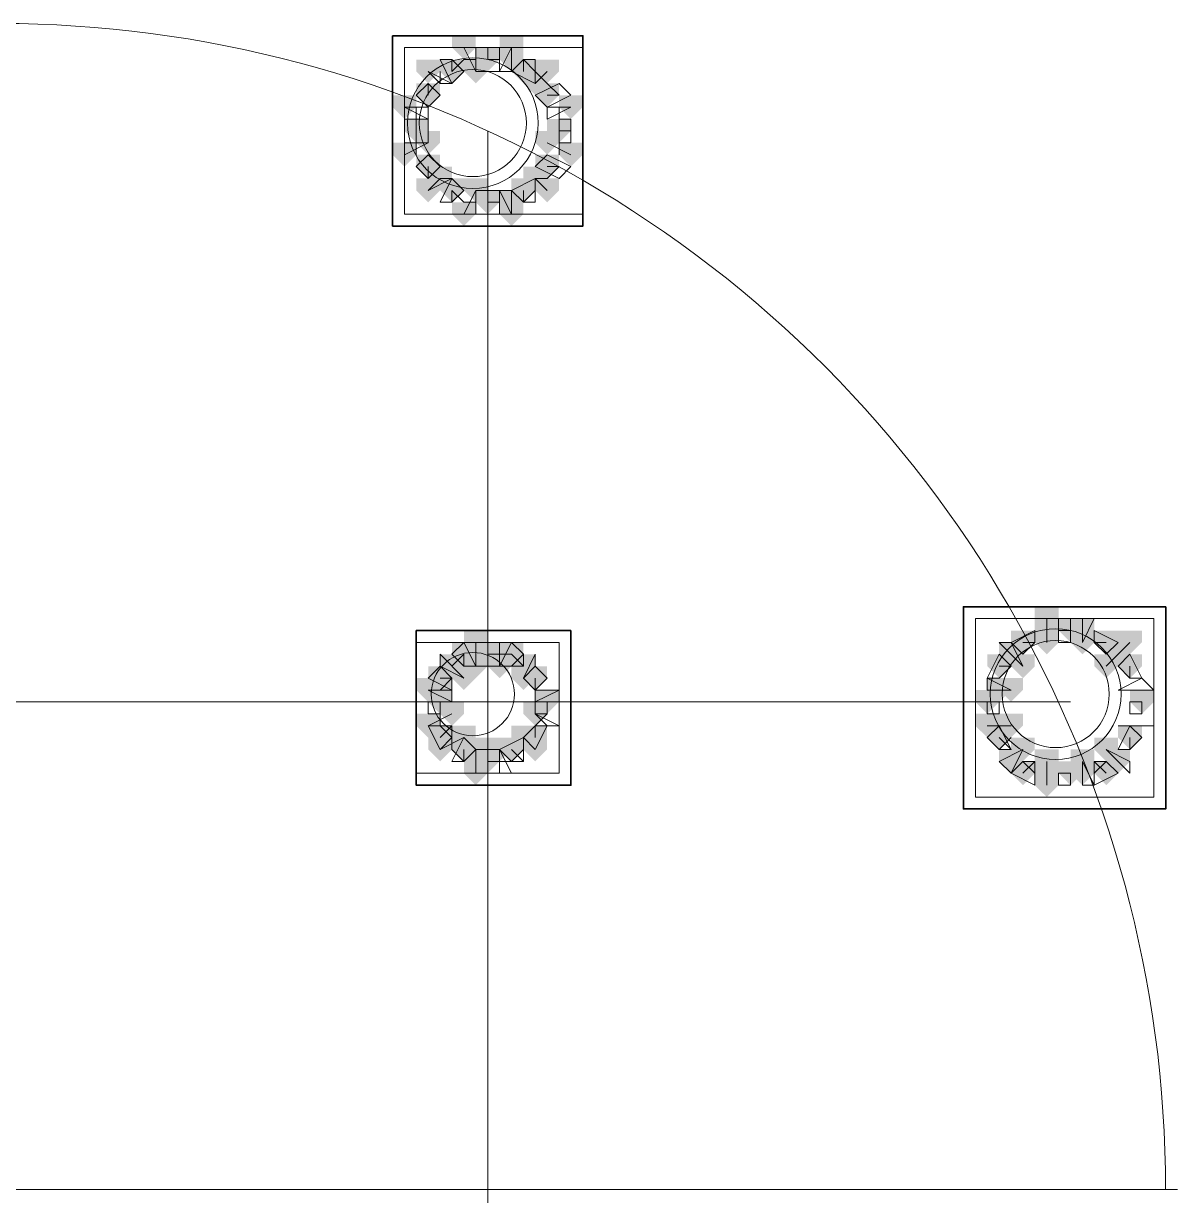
# Model space of a CAD drawing. Header units: millimetres. Extents: x 2315 to 4619, y 1334 to 1897.
# Drawn here: x 3500.14 to 3506.07, y 1541.67 to 1547.68 of the extents above; entities that cross this region are included whole.
import ezdxf

# ---------------------------------------------------------------- set-up
doc = ezdxf.new("R2010")
doc.units = ezdxf.units.MM
for name, color, linetype, true_color in [('PDF_10', 7, 'Continuous', 0x00b85c), ('PDF_AXIS', 7, 'Continuous', 0x00b85c), ('PDF_柱构件', 7, 'Continuous', 0x00b85c), ('PDF_转运站初步方案', 7, 'Continuous', 0x00b85c)]:
    doc.layers.add(name, color=color, linetype=linetype, true_color=true_color)
doc.layers.add('PDF_中心线层', color=1, linetype='Continuous')
doc.layers.add('PDF_粗实线层', color=7, linetype='Continuous')

msp = doc.modelspace()

# ---------------------------------------------------------------- hatches: boundary and pattern name
at = {"layer": 'PDF_10', "transparency": 33554559}
for points in [[(3502.5234, 1547.5601), (3502.4623, 1547.5601), (3502.4623, 1547.499), (3502.5234, 1547.4379), (3502.5844, 1547.499), (3502.5844, 1547.5601)], [(3502.5234, 1547.5601), (3502.4623, 1547.5601), (3502.4623, 1547.499), (3502.5234, 1547.4379), (3502.5844, 1547.499), (3502.5844, 1547.5601)], [(3502.3401, 1547.499), (3502.279, 1547.499), (3502.279, 1547.4379), (3502.3401, 1547.3768), (3502.4012, 1547.4379), (3502.4012, 1547.499)], [(3502.3401, 1547.499), (3502.279, 1547.499), (3502.279, 1547.4379), (3502.3401, 1547.3768), (3502.4012, 1547.4379), (3502.4012, 1547.499)], [(3502.7066, 1547.499), (3502.6455, 1547.499), (3502.6455, 1547.4379), (3502.7066, 1547.3768), (3502.7677, 1547.4379), (3502.7677, 1547.499)], [(3502.7066, 1547.499), (3502.6455, 1547.499), (3502.6455, 1547.4379), (3502.7066, 1547.3768), (3502.7677, 1547.4379), (3502.7677, 1547.499)], [(3502.218, 1547.3768), (3502.1569, 1547.3768), (3502.1569, 1547.3157), (3502.218, 1547.2547), (3502.279, 1547.3157), (3502.279, 1547.3768)], [(3502.218, 1547.3768), (3502.1569, 1547.3768), (3502.1569, 1547.3157), (3502.218, 1547.2547), (3502.279, 1547.3157), (3502.279, 1547.3768)], [(3502.218, 1547.3768), (3502.1569, 1547.3768), (3502.1569, 1547.3157), (3502.218, 1547.2547), (3502.279, 1547.3157), (3502.279, 1547.3768)], [(3502.8288, 1547.3768), (3502.7677, 1547.3768), (3502.7677, 1547.3157), (3502.8288, 1547.2547), (3502.8898, 1547.3157), (3502.8898, 1547.3768)], [(3502.8288, 1547.3768), (3502.7677, 1547.3768), (3502.7677, 1547.3157), (3502.8288, 1547.2547), (3502.8898, 1547.3157), (3502.8898, 1547.3768)], [(3502.1569, 1547.1936), (3502.0958, 1547.1936), (3502.0958, 1547.1325), (3502.1569, 1547.0714), (3502.218, 1547.1325), (3502.218, 1547.1936)], [(3502.1569, 1547.1936), (3502.0958, 1547.1936), (3502.0958, 1547.1325), (3502.1569, 1547.0714), (3502.218, 1547.1325), (3502.218, 1547.1936)], [(3502.1569, 1547.1936), (3502.0958, 1547.1936), (3502.0958, 1547.1325), (3502.1569, 1547.0714), (3502.218, 1547.1325), (3502.218, 1547.1936)], [(3502.8898, 1547.1936), (3502.8288, 1547.1936), (3502.8288, 1547.1325), (3502.8898, 1547.0714), (3502.9509, 1547.1325), (3502.9509, 1547.1936)], [(3502.8898, 1547.1936), (3502.8288, 1547.1936), (3502.8288, 1547.1325), (3502.8898, 1547.0714), (3502.9509, 1547.1325), (3502.9509, 1547.1936)], [(3502.218, 1547.0103), (3502.1569, 1547.0103), (3502.1569, 1546.9493), (3502.218, 1546.8882), (3502.279, 1546.9493), (3502.279, 1547.0103)], [(3502.218, 1547.0103), (3502.1569, 1547.0103), (3502.1569, 1546.9493), (3502.218, 1546.8882), (3502.279, 1546.9493), (3502.279, 1547.0103)], [(3502.218, 1547.0103), (3502.1569, 1547.0103), (3502.1569, 1546.9493), (3502.218, 1546.8882), (3502.279, 1546.9493), (3502.279, 1547.0103)], [(3502.8288, 1547.0103), (3502.7677, 1547.0103), (3502.7677, 1546.9493), (3502.8288, 1546.8882), (3502.8898, 1546.9493), (3502.8898, 1547.0103)], [(3502.8288, 1547.0103), (3502.7677, 1547.0103), (3502.7677, 1546.9493), (3502.8288, 1546.8882), (3502.8898, 1546.9493), (3502.8898, 1547.0103)], [(3502.3401, 1546.8882), (3502.279, 1546.8882), (3502.279, 1546.8271), (3502.3401, 1546.766), (3502.4012, 1546.8271), (3502.4012, 1546.8882)], [(3502.3401, 1546.8882), (3502.279, 1546.8882), (3502.279, 1546.8271), (3502.3401, 1546.766), (3502.4012, 1546.8271), (3502.4012, 1546.8882)], [(3502.7066, 1546.8882), (3502.6455, 1546.8882), (3502.6455, 1546.8271), (3502.7066, 1546.766), (3502.7677, 1546.8271), (3502.7677, 1546.8882)], [(3502.7066, 1546.8882), (3502.6455, 1546.8882), (3502.6455, 1546.8271), (3502.7066, 1546.766), (3502.7677, 1546.8271), (3502.7677, 1546.8882)], [(3502.5234, 1546.8271), (3502.4623, 1546.8271), (3502.4623, 1546.766), (3502.5234, 1546.7049), (3502.5844, 1546.766), (3502.5844, 1546.8271)], [(3502.5234, 1546.8271), (3502.4623, 1546.8271), (3502.4623, 1546.766), (3502.5234, 1546.7049), (3502.5844, 1546.766), (3502.5844, 1546.8271)], [(3505.5163, 1544.6282), (3505.4553, 1544.6282), (3505.4553, 1544.5671), (3505.5163, 1544.506), (3505.5774, 1544.5671), (3505.5774, 1544.6282)], [(3505.5163, 1544.6282), (3505.4553, 1544.6282), (3505.4553, 1544.5671), (3505.5163, 1544.506), (3505.5774, 1544.5671), (3505.5774, 1544.6282)], [(3505.272, 1544.5671), (3505.2109, 1544.5671), (3505.2109, 1544.506), (3505.272, 1544.4449), (3505.3331, 1544.506), (3505.3331, 1544.5671)], [(3505.272, 1544.5671), (3505.2109, 1544.5671), (3505.2109, 1544.506), (3505.272, 1544.4449), (3505.3331, 1544.506), (3505.3331, 1544.5671)], [(3505.6996, 1544.5671), (3505.6385, 1544.5671), (3505.6385, 1544.506), (3505.6996, 1544.4449), (3505.7607, 1544.506), (3505.7607, 1544.5671)], [(3505.6996, 1544.5671), (3505.6385, 1544.5671), (3505.6385, 1544.506), (3505.6996, 1544.4449), (3505.7607, 1544.506), (3505.7607, 1544.5671)], [(3502.4012, 1544.506), (3502.3401, 1544.506), (3502.3401, 1544.4449), (3502.4012, 1544.3839), (3502.4623, 1544.4449), (3502.4623, 1544.506)], [(3502.4012, 1544.506), (3502.3401, 1544.506), (3502.3401, 1544.4449), (3502.4012, 1544.3839), (3502.4623, 1544.4449), (3502.4623, 1544.506)], [(3502.5234, 1544.506), (3502.4623, 1544.506), (3502.4623, 1544.4449), (3502.5234, 1544.3839), (3502.5844, 1544.4449), (3502.5844, 1544.506)], [(3502.5234, 1544.506), (3502.4623, 1544.506), (3502.4623, 1544.4449), (3502.5234, 1544.3839), (3502.5844, 1544.4449), (3502.5844, 1544.506)], [(3502.6455, 1544.506), (3502.5844, 1544.506), (3502.5844, 1544.4449), (3502.6455, 1544.3839), (3502.7066, 1544.4449), (3502.7066, 1544.506)], [(3502.6455, 1544.506), (3502.5844, 1544.506), (3502.5844, 1544.4449), (3502.6455, 1544.3839), (3502.7066, 1544.4449), (3502.7066, 1544.506)], [(3505.1498, 1544.4449), (3505.0888, 1544.4449), (3505.0888, 1544.3839), (3505.1498, 1544.3228), (3505.2109, 1544.3839), (3505.2109, 1544.4449)], [(3505.1498, 1544.4449), (3505.0888, 1544.4449), (3505.0888, 1544.3839), (3505.1498, 1544.3228), (3505.2109, 1544.3839), (3505.2109, 1544.4449)], [(3505.8217, 1544.4449), (3505.7607, 1544.4449), (3505.7607, 1544.3839), (3505.8217, 1544.3228), (3505.8828, 1544.3839), (3505.8828, 1544.4449)], [(3505.8217, 1544.4449), (3505.7607, 1544.4449), (3505.7607, 1544.3839), (3505.8217, 1544.3228), (3505.8828, 1544.3839), (3505.8828, 1544.4449)], [(3505.8217, 1544.4449), (3505.7607, 1544.4449), (3505.7607, 1544.3839), (3505.8217, 1544.3228), (3505.8828, 1544.3839), (3505.8828, 1544.4449)], [(3502.279, 1544.3839), (3502.218, 1544.3839), (3502.218, 1544.3228), (3502.279, 1544.2617), (3502.3401, 1544.3228), (3502.3401, 1544.3839)], [(3502.279, 1544.3839), (3502.218, 1544.3839), (3502.218, 1544.3228), (3502.279, 1544.2617), (3502.3401, 1544.3228), (3502.3401, 1544.3839)], [(3502.7677, 1544.3839), (3502.7066, 1544.3839), (3502.7066, 1544.3228), (3502.7677, 1544.2617), (3502.8288, 1544.3228), (3502.8288, 1544.3839)], [(3502.7677, 1544.3839), (3502.7066, 1544.3839), (3502.7066, 1544.3228), (3502.7677, 1544.2617), (3502.8288, 1544.3228), (3502.8288, 1544.3839)], [(3502.7677, 1544.3839), (3502.7066, 1544.3839), (3502.7066, 1544.3228), (3502.7677, 1544.2617), (3502.8288, 1544.3228), (3502.8288, 1544.3839)], [(3502.279, 1544.2617), (3502.218, 1544.2617), (3502.218, 1544.2006), (3502.279, 1544.1395), (3502.3401, 1544.2006), (3502.3401, 1544.2617)], [(3502.279, 1544.2617), (3502.218, 1544.2617), (3502.218, 1544.2006), (3502.279, 1544.1395), (3502.3401, 1544.2006), (3502.3401, 1544.2617)], [(3502.8288, 1544.2617), (3502.7677, 1544.2617), (3502.7677, 1544.2006), (3502.8288, 1544.1395), (3502.8898, 1544.2006), (3502.8898, 1544.2617)], [(3502.8288, 1544.2617), (3502.7677, 1544.2617), (3502.7677, 1544.2006), (3502.8288, 1544.1395), (3502.8898, 1544.2006), (3502.8898, 1544.2617)], [(3505.0888, 1544.2617), (3505.0277, 1544.2617), (3505.0277, 1544.2006), (3505.0888, 1544.1395), (3505.1498, 1544.2006), (3505.1498, 1544.2617)], [(3505.0888, 1544.2617), (3505.0277, 1544.2617), (3505.0277, 1544.2006), (3505.0888, 1544.1395), (3505.1498, 1544.2006), (3505.1498, 1544.2617)], [(3505.8828, 1544.2617), (3505.8217, 1544.2617), (3505.8217, 1544.2006), (3505.8828, 1544.1395), (3505.9439, 1544.2006), (3505.9439, 1544.2617)], [(3505.8828, 1544.2617), (3505.8217, 1544.2617), (3505.8217, 1544.2006), (3505.8828, 1544.1395), (3505.9439, 1544.2006), (3505.9439, 1544.2617)], [(3502.279, 1544.0784), (3502.218, 1544.0784), (3502.218, 1544.0174), (3502.279, 1543.9563), (3502.3401, 1544.0174), (3502.3401, 1544.0784)], [(3502.279, 1544.0784), (3502.218, 1544.0784), (3502.218, 1544.0174), (3502.279, 1543.9563), (3502.3401, 1544.0174), (3502.3401, 1544.0784)], [(3502.7677, 1544.0784), (3502.7066, 1544.0784), (3502.7066, 1544.0174), (3502.7677, 1543.9563), (3502.8288, 1544.0174), (3502.8288, 1544.0784)], [(3502.7677, 1544.0784), (3502.7066, 1544.0784), (3502.7066, 1544.0174), (3502.7677, 1543.9563), (3502.8288, 1544.0174), (3502.8288, 1544.0784)], [(3505.1498, 1544.0784), (3505.0888, 1544.0784), (3505.0888, 1544.0174), (3505.1498, 1543.9563), (3505.2109, 1544.0174), (3505.2109, 1544.0784)], [(3505.1498, 1544.0784), (3505.0888, 1544.0784), (3505.0888, 1544.0174), (3505.1498, 1543.9563), (3505.2109, 1544.0174), (3505.2109, 1544.0784)], [(3505.8217, 1544.0784), (3505.7607, 1544.0784), (3505.7607, 1544.0174), (3505.8217, 1543.9563), (3505.8828, 1544.0174), (3505.8828, 1544.0784)], [(3505.8217, 1544.0784), (3505.7607, 1544.0784), (3505.7607, 1544.0174), (3505.8217, 1543.9563), (3505.8828, 1544.0174), (3505.8828, 1544.0784)], [(3502.4012, 1544.0174), (3502.3401, 1544.0174), (3502.3401, 1543.9563), (3502.4012, 1543.8952), (3502.4623, 1543.9563), (3502.4623, 1544.0174)], [(3502.4012, 1544.0174), (3502.3401, 1544.0174), (3502.3401, 1543.9563), (3502.4012, 1543.8952), (3502.4623, 1543.9563), (3502.4623, 1544.0174)], [(3502.6455, 1544.0174), (3502.5844, 1544.0174), (3502.5844, 1543.9563), (3502.6455, 1543.8952), (3502.7066, 1543.9563), (3502.7066, 1544.0174)], [(3502.6455, 1544.0174), (3502.5844, 1544.0174), (3502.5844, 1543.9563), (3502.6455, 1543.8952), (3502.7066, 1543.9563), (3502.7066, 1544.0174)], [(3502.5234, 1543.9563), (3502.4623, 1543.9563), (3502.4623, 1543.8952), (3502.5234, 1543.8341), (3502.5844, 1543.8952), (3502.5844, 1543.9563)], [(3502.5234, 1543.9563), (3502.4623, 1543.9563), (3502.4623, 1543.8952), (3502.5234, 1543.8341), (3502.5844, 1543.8952), (3502.5844, 1543.9563)], [(3505.272, 1543.8952), (3505.2109, 1543.8952), (3505.2109, 1543.8341), (3505.272, 1543.773), (3505.3331, 1543.8341), (3505.3331, 1543.8952)], [(3505.272, 1543.8952), (3505.2109, 1543.8952), (3505.2109, 1543.8341), (3505.272, 1543.773), (3505.3331, 1543.8341), (3505.3331, 1543.8952)], [(3505.5163, 1543.8952), (3505.4553, 1543.8952), (3505.4553, 1543.8341), (3505.5163, 1543.773), (3505.5774, 1543.8341), (3505.5774, 1543.8952)], [(3505.5163, 1543.8952), (3505.4553, 1543.8952), (3505.4553, 1543.8341), (3505.5163, 1543.773), (3505.5774, 1543.8341), (3505.5774, 1543.8952)], [(3505.6996, 1543.8952), (3505.6385, 1543.8952), (3505.6385, 1543.8341), (3505.6996, 1543.773), (3505.7607, 1543.8341), (3505.7607, 1543.8952)], [(3505.6996, 1543.8952), (3505.6385, 1543.8952), (3505.6385, 1543.8341), (3505.6996, 1543.773), (3505.7607, 1543.8341), (3505.7607, 1543.8952)]]:
    msp.add_hatch(color=256, dxfattribs=at).paths.add_polyline_path(points)
at = {"layer": 'PDF_柱构件', "transparency": 33554559}
for points in [[(3502.4012, 1547.6211), (3502.3401, 1547.6211), (3502.3401, 1547.5601), (3502.4012, 1547.499), (3502.4623, 1547.5601), (3502.4623, 1547.6211)], [(3502.6455, 1547.6211), (3502.5844, 1547.6211), (3502.5844, 1547.5601), (3502.6455, 1547.499), (3502.7066, 1547.5601), (3502.7066, 1547.6211)], [(3502.6455, 1547.5601), (3502.5844, 1547.5601), (3502.5844, 1547.499), (3502.6455, 1547.4379), (3502.7066, 1547.499), (3502.7066, 1547.5601)], [(3502.218, 1547.499), (3502.1569, 1547.499), (3502.1569, 1547.4379), (3502.218, 1547.3768), (3502.279, 1547.4379), (3502.279, 1547.499)], [(3502.4623, 1547.499), (3502.4012, 1547.499), (3502.4012, 1547.4379), (3502.4623, 1547.3768), (3502.5234, 1547.4379), (3502.5234, 1547.499)], [(3502.8288, 1547.499), (3502.7677, 1547.499), (3502.7677, 1547.4379), (3502.8288, 1547.3768), (3502.8898, 1547.4379), (3502.8898, 1547.499)], [(3502.7677, 1547.4379), (3502.7066, 1547.4379), (3502.7066, 1547.3768), (3502.7677, 1547.3157), (3502.8288, 1547.3768), (3502.8288, 1547.4379)], [(3502.0958, 1547.3157), (3502.0347, 1547.3157), (3502.0347, 1547.2547), (3502.0958, 1547.1936), (3502.1569, 1547.2547), (3502.1569, 1547.3157)], [(3502.9509, 1547.3157), (3502.8898, 1547.3157), (3502.8898, 1547.2547), (3502.9509, 1547.1936), (3503.012, 1547.2547), (3503.012, 1547.3157)], [(3502.218, 1547.1325), (3502.1569, 1547.1325), (3502.1569, 1547.0714), (3502.218, 1547.0103), (3502.279, 1547.0714), (3502.279, 1547.1325)], [(3502.8288, 1547.1325), (3502.7677, 1547.1325), (3502.7677, 1547.0714), (3502.8288, 1547.0103), (3502.8898, 1547.0714), (3502.8898, 1547.1325)], [(3502.0958, 1547.0714), (3502.0347, 1547.0714), (3502.0347, 1547.0103), (3502.0958, 1546.9493), (3502.1569, 1547.0103), (3502.1569, 1547.0714)], [(3502.9509, 1547.0714), (3502.8898, 1547.0714), (3502.8898, 1547.0103), (3502.9509, 1546.9493), (3503.012, 1547.0103), (3503.012, 1547.0714)], [(3502.279, 1546.9493), (3502.218, 1546.9493), (3502.218, 1546.8882), (3502.279, 1546.8271), (3502.3401, 1546.8882), (3502.3401, 1546.9493)], [(3502.7677, 1546.9493), (3502.7066, 1546.9493), (3502.7066, 1546.8882), (3502.7677, 1546.8271), (3502.8288, 1546.8882), (3502.8288, 1546.9493)], [(3502.218, 1546.8882), (3502.1569, 1546.8882), (3502.1569, 1546.8271), (3502.218, 1546.766), (3502.279, 1546.8271), (3502.279, 1546.8882)], [(3502.4623, 1546.8882), (3502.4012, 1546.8882), (3502.4012, 1546.8271), (3502.4623, 1546.766), (3502.5234, 1546.8271), (3502.5234, 1546.8882)], [(3502.8288, 1546.8882), (3502.7677, 1546.8882), (3502.7677, 1546.8271), (3502.8288, 1546.766), (3502.8898, 1546.8271), (3502.8898, 1546.8882)], [(3502.6455, 1546.8271), (3502.5844, 1546.8271), (3502.5844, 1546.766), (3502.6455, 1546.7049), (3502.7066, 1546.766), (3502.7066, 1546.8271)], [(3502.4012, 1546.766), (3502.3401, 1546.766), (3502.3401, 1546.7049), (3502.4012, 1546.6439), (3502.4623, 1546.7049), (3502.4623, 1546.766)], [(3502.6455, 1546.766), (3502.5844, 1546.766), (3502.5844, 1546.7049), (3502.6455, 1546.6439), (3502.7066, 1546.7049), (3502.7066, 1546.766)], [(3505.3942, 1544.6893), (3505.3331, 1544.6893), (3505.3331, 1544.6282), (3505.3942, 1544.5671), (3505.4553, 1544.6282), (3505.4553, 1544.6893)], [(3505.3942, 1544.6282), (3505.3331, 1544.6282), (3505.3331, 1544.5671), (3505.3942, 1544.506), (3505.4553, 1544.5671), (3505.4553, 1544.6282)], [(3505.5774, 1544.6282), (3505.5163, 1544.6282), (3505.5163, 1544.5671), (3505.5774, 1544.506), (3505.6385, 1544.5671), (3505.6385, 1544.6282)], [(3502.4623, 1544.5671), (3502.4012, 1544.5671), (3502.4012, 1544.506), (3502.4623, 1544.4449), (3502.5234, 1544.506), (3502.5234, 1544.5671)], [(3505.3942, 1544.5671), (3505.3331, 1544.5671), (3505.3331, 1544.506), (3505.3942, 1544.4449), (3505.4553, 1544.506), (3505.4553, 1544.5671)], [(3505.5774, 1544.5671), (3505.5163, 1544.5671), (3505.5163, 1544.506), (3505.5774, 1544.4449), (3505.6385, 1544.506), (3505.6385, 1544.5671)], [(3505.8217, 1544.5671), (3505.7607, 1544.5671), (3505.7607, 1544.506), (3505.8217, 1544.4449), (3505.8828, 1544.506), (3505.8828, 1544.5671)], [(3502.4623, 1544.506), (3502.4012, 1544.506), (3502.4012, 1544.4449), (3502.4623, 1544.3839), (3502.5234, 1544.4449), (3502.5234, 1544.506)], [(3505.2109, 1544.506), (3505.1498, 1544.506), (3505.1498, 1544.4449), (3505.2109, 1544.3839), (3505.272, 1544.4449), (3505.272, 1544.506)], [(3505.7607, 1544.506), (3505.6996, 1544.506), (3505.6996, 1544.4449), (3505.7607, 1544.3839), (3505.8217, 1544.4449), (3505.8217, 1544.506)], [(3502.3401, 1544.4449), (3502.279, 1544.4449), (3502.279, 1544.3839), (3502.3401, 1544.3228), (3502.4012, 1544.3839), (3502.4012, 1544.4449)], [(3502.4623, 1544.4449), (3502.4012, 1544.4449), (3502.4012, 1544.3839), (3502.4623, 1544.3228), (3502.5234, 1544.3839), (3502.5234, 1544.4449)], [(3502.5844, 1544.4449), (3502.5234, 1544.4449), (3502.5234, 1544.3839), (3502.5844, 1544.3228), (3502.6455, 1544.3839), (3502.6455, 1544.4449)], [(3502.7066, 1544.4449), (3502.6455, 1544.4449), (3502.6455, 1544.3839), (3502.7066, 1544.3228), (3502.7677, 1544.3839), (3502.7677, 1544.4449)], [(3505.272, 1544.4449), (3505.2109, 1544.4449), (3505.2109, 1544.3839), (3505.272, 1544.3228), (3505.3331, 1544.3839), (3505.3331, 1544.4449)], [(3505.6996, 1544.4449), (3505.6385, 1544.4449), (3505.6385, 1544.3839), (3505.6996, 1544.3228), (3505.7607, 1544.3839), (3505.7607, 1544.4449)], [(3502.4012, 1544.3839), (3502.3401, 1544.3839), (3502.3401, 1544.3228), (3502.4012, 1544.2617), (3502.4623, 1544.3228), (3502.4623, 1544.3839)], [(3502.7066, 1544.3839), (3502.6455, 1544.3839), (3502.6455, 1544.3228), (3502.7066, 1544.2617), (3502.7677, 1544.3228), (3502.7677, 1544.3839)], [(3502.218, 1544.3228), (3502.1569, 1544.3228), (3502.1569, 1544.2617), (3502.218, 1544.2006), (3502.279, 1544.2617), (3502.279, 1544.3228)], [(3502.279, 1544.3228), (3502.218, 1544.3228), (3502.218, 1544.2617), (3502.279, 1544.2006), (3502.3401, 1544.2617), (3502.3401, 1544.3228)], [(3505.1498, 1544.3228), (3505.0888, 1544.3228), (3505.0888, 1544.2617), (3505.1498, 1544.2006), (3505.2109, 1544.2617), (3505.2109, 1544.3228)], [(3505.2109, 1544.3228), (3505.1498, 1544.3228), (3505.1498, 1544.2617), (3505.2109, 1544.2006), (3505.272, 1544.2617), (3505.272, 1544.3228)], [(3502.3401, 1544.2006), (3502.279, 1544.2006), (3502.279, 1544.1395), (3502.3401, 1544.0784), (3502.4012, 1544.1395), (3502.4012, 1544.2006)], [(3502.7677, 1544.2006), (3502.7066, 1544.2006), (3502.7066, 1544.1395), (3502.7677, 1544.0784), (3502.8288, 1544.1395), (3502.8288, 1544.2006)], [(3502.218, 1544.1395), (3502.1569, 1544.1395), (3502.1569, 1544.0784), (3502.218, 1544.0174), (3502.279, 1544.0784), (3502.279, 1544.1395)], [(3505.0888, 1544.1395), (3505.0277, 1544.1395), (3505.0277, 1544.0784), (3505.0888, 1544.0174), (3505.1498, 1544.0784), (3505.1498, 1544.1395)], [(3505.1498, 1544.1395), (3505.0888, 1544.1395), (3505.0888, 1544.0784), (3505.1498, 1544.0174), (3505.2109, 1544.0784), (3505.2109, 1544.1395)], [(3505.2109, 1544.1395), (3505.1498, 1544.1395), (3505.1498, 1544.0784), (3505.2109, 1544.0174), (3505.272, 1544.0784), (3505.272, 1544.1395)], [(3502.4012, 1544.0784), (3502.3401, 1544.0784), (3502.3401, 1544.0174), (3502.4012, 1543.9563), (3502.4623, 1544.0174), (3502.4623, 1544.0784)], [(3502.7066, 1544.0784), (3502.6455, 1544.0784), (3502.6455, 1544.0174), (3502.7066, 1543.9563), (3502.7677, 1544.0174), (3502.7677, 1544.0784)], [(3502.279, 1544.0174), (3502.218, 1544.0174), (3502.218, 1543.9563), (3502.279, 1543.8952), (3502.3401, 1543.9563), (3502.3401, 1544.0174)], [(3502.4623, 1544.0174), (3502.4012, 1544.0174), (3502.4012, 1543.9563), (3502.4623, 1543.8952), (3502.5234, 1543.9563), (3502.5234, 1544.0174)], [(3502.5844, 1544.0174), (3502.5234, 1544.0174), (3502.5234, 1543.9563), (3502.5844, 1543.8952), (3502.6455, 1543.9563), (3502.6455, 1544.0174)], [(3502.7677, 1544.0174), (3502.7066, 1544.0174), (3502.7066, 1543.9563), (3502.7677, 1543.8952), (3502.8288, 1543.9563), (3502.8288, 1544.0174)], [(3505.272, 1544.0174), (3505.2109, 1544.0174), (3505.2109, 1543.9563), (3505.272, 1543.8952), (3505.3331, 1543.9563), (3505.3331, 1544.0174)], [(3505.6996, 1544.0174), (3505.6385, 1544.0174), (3505.6385, 1543.9563), (3505.6996, 1543.8952), (3505.7607, 1543.9563), (3505.7607, 1544.0174)], [(3502.4623, 1543.9563), (3502.4012, 1543.9563), (3502.4012, 1543.8952), (3502.4623, 1543.8341), (3502.5234, 1543.8952), (3502.5234, 1543.9563)], [(3505.2109, 1543.9563), (3505.1498, 1543.9563), (3505.1498, 1543.8952), (3505.2109, 1543.8341), (3505.272, 1543.8952), (3505.272, 1543.9563)], [(3505.3942, 1543.9563), (3505.3331, 1543.9563), (3505.3331, 1543.8952), (3505.3942, 1543.8341), (3505.4553, 1543.8952), (3505.4553, 1543.9563)], [(3505.5774, 1543.9563), (3505.5163, 1543.9563), (3505.5163, 1543.8952), (3505.5774, 1543.8341), (3505.6385, 1543.8952), (3505.6385, 1543.9563)], [(3505.7607, 1543.9563), (3505.6996, 1543.9563), (3505.6996, 1543.8952), (3505.7607, 1543.8341), (3505.8217, 1543.8952), (3505.8217, 1543.9563)], [(3502.4623, 1543.8952), (3502.4012, 1543.8952), (3502.4012, 1543.8341), (3502.4623, 1543.773), (3502.5234, 1543.8341), (3502.5234, 1543.8952)], [(3505.3942, 1543.8952), (3505.3331, 1543.8952), (3505.3331, 1543.8341), (3505.3942, 1543.773), (3505.4553, 1543.8341), (3505.4553, 1543.8952)], [(3505.5774, 1543.8952), (3505.5163, 1543.8952), (3505.5163, 1543.8341), (3505.5774, 1543.773), (3505.6385, 1543.8341), (3505.6385, 1543.8952)], [(3505.3942, 1543.8341), (3505.3331, 1543.8341), (3505.3331, 1543.773), (3505.3942, 1543.712), (3505.4553, 1543.773), (3505.4553, 1543.8341)]]:
    msp.add_hatch(color=256, dxfattribs=at).paths.add_polyline_path(points)
at = {"layer": 'PDF_转运站初步方案', "transparency": 33554559}
for points in [[(3502.5234, 1547.5601), (3502.4623, 1547.5601), (3502.4623, 1547.499), (3502.5234, 1547.4379), (3502.5844, 1547.499), (3502.5844, 1547.5601)], [(3502.5234, 1547.5601), (3502.4623, 1547.5601), (3502.4623, 1547.499), (3502.5234, 1547.4379), (3502.5844, 1547.499), (3502.5844, 1547.5601)], [(3502.3401, 1547.499), (3502.279, 1547.499), (3502.279, 1547.4379), (3502.3401, 1547.3768), (3502.4012, 1547.4379), (3502.4012, 1547.499)], [(3502.3401, 1547.499), (3502.279, 1547.499), (3502.279, 1547.4379), (3502.3401, 1547.3768), (3502.4012, 1547.4379), (3502.4012, 1547.499)], [(3502.7066, 1547.499), (3502.6455, 1547.499), (3502.6455, 1547.4379), (3502.7066, 1547.3768), (3502.7677, 1547.4379), (3502.7677, 1547.499)], [(3502.7066, 1547.499), (3502.6455, 1547.499), (3502.6455, 1547.4379), (3502.7066, 1547.3768), (3502.7677, 1547.4379), (3502.7677, 1547.499)], [(3502.218, 1547.3768), (3502.1569, 1547.3768), (3502.1569, 1547.3157), (3502.218, 1547.2547), (3502.279, 1547.3157), (3502.279, 1547.3768)], [(3502.218, 1547.3768), (3502.1569, 1547.3768), (3502.1569, 1547.3157), (3502.218, 1547.2547), (3502.279, 1547.3157), (3502.279, 1547.3768)], [(3502.8288, 1547.3768), (3502.7677, 1547.3768), (3502.7677, 1547.3157), (3502.8288, 1547.2547), (3502.8898, 1547.3157), (3502.8898, 1547.3768)], [(3502.8288, 1547.3768), (3502.7677, 1547.3768), (3502.7677, 1547.3157), (3502.8288, 1547.2547), (3502.8898, 1547.3157), (3502.8898, 1547.3768)], [(3502.1569, 1547.1936), (3502.0958, 1547.1936), (3502.0958, 1547.1325), (3502.1569, 1547.0714), (3502.218, 1547.1325), (3502.218, 1547.1936)], [(3502.1569, 1547.1936), (3502.0958, 1547.1936), (3502.0958, 1547.1325), (3502.1569, 1547.0714), (3502.218, 1547.1325), (3502.218, 1547.1936)], [(3502.8898, 1547.1936), (3502.8288, 1547.1936), (3502.8288, 1547.1325), (3502.8898, 1547.0714), (3502.9509, 1547.1325), (3502.9509, 1547.1936)], [(3502.8898, 1547.1936), (3502.8288, 1547.1936), (3502.8288, 1547.1325), (3502.8898, 1547.0714), (3502.9509, 1547.1325), (3502.9509, 1547.1936)], [(3502.218, 1547.0103), (3502.1569, 1547.0103), (3502.1569, 1546.9493), (3502.218, 1546.8882), (3502.279, 1546.9493), (3502.279, 1547.0103)], [(3502.218, 1547.0103), (3502.1569, 1547.0103), (3502.1569, 1546.9493), (3502.218, 1546.8882), (3502.279, 1546.9493), (3502.279, 1547.0103)], [(3502.8288, 1547.0103), (3502.7677, 1547.0103), (3502.7677, 1546.9493), (3502.8288, 1546.8882), (3502.8898, 1546.9493), (3502.8898, 1547.0103)], [(3502.8288, 1547.0103), (3502.7677, 1547.0103), (3502.7677, 1546.9493), (3502.8288, 1546.8882), (3502.8898, 1546.9493), (3502.8898, 1547.0103)], [(3502.3401, 1546.8882), (3502.279, 1546.8882), (3502.279, 1546.8271), (3502.3401, 1546.766), (3502.4012, 1546.8271), (3502.4012, 1546.8882)], [(3502.3401, 1546.8882), (3502.279, 1546.8882), (3502.279, 1546.8271), (3502.3401, 1546.766), (3502.4012, 1546.8271), (3502.4012, 1546.8882)], [(3502.7066, 1546.8882), (3502.6455, 1546.8882), (3502.6455, 1546.8271), (3502.7066, 1546.766), (3502.7677, 1546.8271), (3502.7677, 1546.8882)], [(3502.7066, 1546.8882), (3502.6455, 1546.8882), (3502.6455, 1546.8271), (3502.7066, 1546.766), (3502.7677, 1546.8271), (3502.7677, 1546.8882)], [(3502.5234, 1546.8271), (3502.4623, 1546.8271), (3502.4623, 1546.766), (3502.5234, 1546.7049), (3502.5844, 1546.766), (3502.5844, 1546.8271)], [(3502.5234, 1546.8271), (3502.4623, 1546.8271), (3502.4623, 1546.766), (3502.5234, 1546.7049), (3502.5844, 1546.766), (3502.5844, 1546.8271)], [(3505.5163, 1544.6282), (3505.4553, 1544.6282), (3505.4553, 1544.5671), (3505.5163, 1544.506), (3505.5774, 1544.5671), (3505.5774, 1544.6282)], [(3505.5163, 1544.6282), (3505.4553, 1544.6282), (3505.4553, 1544.5671), (3505.5163, 1544.506), (3505.5774, 1544.5671), (3505.5774, 1544.6282)], [(3505.272, 1544.5671), (3505.2109, 1544.5671), (3505.2109, 1544.506), (3505.272, 1544.4449), (3505.3331, 1544.506), (3505.3331, 1544.5671)], [(3505.272, 1544.5671), (3505.2109, 1544.5671), (3505.2109, 1544.506), (3505.272, 1544.4449), (3505.3331, 1544.506), (3505.3331, 1544.5671)], [(3505.6996, 1544.5671), (3505.6385, 1544.5671), (3505.6385, 1544.506), (3505.6996, 1544.4449), (3505.7607, 1544.506), (3505.7607, 1544.5671)], [(3505.6996, 1544.5671), (3505.6385, 1544.5671), (3505.6385, 1544.506), (3505.6996, 1544.4449), (3505.7607, 1544.506), (3505.7607, 1544.5671)], [(3502.4012, 1544.506), (3502.3401, 1544.506), (3502.3401, 1544.4449), (3502.4012, 1544.3839), (3502.4623, 1544.4449), (3502.4623, 1544.506)], [(3502.4012, 1544.506), (3502.3401, 1544.506), (3502.3401, 1544.4449), (3502.4012, 1544.3839), (3502.4623, 1544.4449), (3502.4623, 1544.506)], [(3502.5234, 1544.506), (3502.4623, 1544.506), (3502.4623, 1544.4449), (3502.5234, 1544.3839), (3502.5844, 1544.4449), (3502.5844, 1544.506)], [(3502.5234, 1544.506), (3502.4623, 1544.506), (3502.4623, 1544.4449), (3502.5234, 1544.3839), (3502.5844, 1544.4449), (3502.5844, 1544.506)], [(3502.6455, 1544.506), (3502.5844, 1544.506), (3502.5844, 1544.4449), (3502.6455, 1544.3839), (3502.7066, 1544.4449), (3502.7066, 1544.506)], [(3502.6455, 1544.506), (3502.5844, 1544.506), (3502.5844, 1544.4449), (3502.6455, 1544.3839), (3502.7066, 1544.4449), (3502.7066, 1544.506)], [(3505.1498, 1544.4449), (3505.0888, 1544.4449), (3505.0888, 1544.3839), (3505.1498, 1544.3228), (3505.2109, 1544.3839), (3505.2109, 1544.4449)], [(3505.1498, 1544.4449), (3505.0888, 1544.4449), (3505.0888, 1544.3839), (3505.1498, 1544.3228), (3505.2109, 1544.3839), (3505.2109, 1544.4449)], [(3505.8217, 1544.4449), (3505.7607, 1544.4449), (3505.7607, 1544.3839), (3505.8217, 1544.3228), (3505.8828, 1544.3839), (3505.8828, 1544.4449)], [(3505.8217, 1544.4449), (3505.7607, 1544.4449), (3505.7607, 1544.3839), (3505.8217, 1544.3228), (3505.8828, 1544.3839), (3505.8828, 1544.4449)], [(3502.279, 1544.3839), (3502.218, 1544.3839), (3502.218, 1544.3228), (3502.279, 1544.2617), (3502.3401, 1544.3228), (3502.3401, 1544.3839)], [(3502.279, 1544.3839), (3502.218, 1544.3839), (3502.218, 1544.3228), (3502.279, 1544.2617), (3502.3401, 1544.3228), (3502.3401, 1544.3839)], [(3502.7677, 1544.3839), (3502.7066, 1544.3839), (3502.7066, 1544.3228), (3502.7677, 1544.2617), (3502.8288, 1544.3228), (3502.8288, 1544.3839)], [(3502.7677, 1544.3839), (3502.7066, 1544.3839), (3502.7066, 1544.3228), (3502.7677, 1544.2617), (3502.8288, 1544.3228), (3502.8288, 1544.3839)], [(3502.279, 1544.2617), (3502.218, 1544.2617), (3502.218, 1544.2006), (3502.279, 1544.1395), (3502.3401, 1544.2006), (3502.3401, 1544.2617)], [(3502.279, 1544.2617), (3502.218, 1544.2617), (3502.218, 1544.2006), (3502.279, 1544.1395), (3502.3401, 1544.2006), (3502.3401, 1544.2617)], [(3502.8288, 1544.2617), (3502.7677, 1544.2617), (3502.7677, 1544.2006), (3502.8288, 1544.1395), (3502.8898, 1544.2006), (3502.8898, 1544.2617)], [(3502.8288, 1544.2617), (3502.7677, 1544.2617), (3502.7677, 1544.2006), (3502.8288, 1544.1395), (3502.8898, 1544.2006), (3502.8898, 1544.2617)], [(3505.0888, 1544.2617), (3505.0277, 1544.2617), (3505.0277, 1544.2006), (3505.0888, 1544.1395), (3505.1498, 1544.2006), (3505.1498, 1544.2617)], [(3505.0888, 1544.2617), (3505.0277, 1544.2617), (3505.0277, 1544.2006), (3505.0888, 1544.1395), (3505.1498, 1544.2006), (3505.1498, 1544.2617)], [(3505.8828, 1544.2617), (3505.8217, 1544.2617), (3505.8217, 1544.2006), (3505.8828, 1544.1395), (3505.9439, 1544.2006), (3505.9439, 1544.2617)], [(3505.8828, 1544.2617), (3505.8217, 1544.2617), (3505.8217, 1544.2006), (3505.8828, 1544.1395), (3505.9439, 1544.2006), (3505.9439, 1544.2617)], [(3502.279, 1544.0784), (3502.218, 1544.0784), (3502.218, 1544.0174), (3502.279, 1543.9563), (3502.3401, 1544.0174), (3502.3401, 1544.0784)], [(3502.279, 1544.0784), (3502.218, 1544.0784), (3502.218, 1544.0174), (3502.279, 1543.9563), (3502.3401, 1544.0174), (3502.3401, 1544.0784)], [(3502.7677, 1544.0784), (3502.7066, 1544.0784), (3502.7066, 1544.0174), (3502.7677, 1543.9563), (3502.8288, 1544.0174), (3502.8288, 1544.0784)], [(3502.7677, 1544.0784), (3502.7066, 1544.0784), (3502.7066, 1544.0174), (3502.7677, 1543.9563), (3502.8288, 1544.0174), (3502.8288, 1544.0784)], [(3505.1498, 1544.0784), (3505.0888, 1544.0784), (3505.0888, 1544.0174), (3505.1498, 1543.9563), (3505.2109, 1544.0174), (3505.2109, 1544.0784)], [(3505.1498, 1544.0784), (3505.0888, 1544.0784), (3505.0888, 1544.0174), (3505.1498, 1543.9563), (3505.2109, 1544.0174), (3505.2109, 1544.0784)], [(3505.8217, 1544.0784), (3505.7607, 1544.0784), (3505.7607, 1544.0174), (3505.8217, 1543.9563), (3505.8828, 1544.0174), (3505.8828, 1544.0784)], [(3505.8217, 1544.0784), (3505.7607, 1544.0784), (3505.7607, 1544.0174), (3505.8217, 1543.9563), (3505.8828, 1544.0174), (3505.8828, 1544.0784)], [(3502.4012, 1544.0174), (3502.3401, 1544.0174), (3502.3401, 1543.9563), (3502.4012, 1543.8952), (3502.4623, 1543.9563), (3502.4623, 1544.0174)], [(3502.4012, 1544.0174), (3502.3401, 1544.0174), (3502.3401, 1543.9563), (3502.4012, 1543.8952), (3502.4623, 1543.9563), (3502.4623, 1544.0174)], [(3502.6455, 1544.0174), (3502.5844, 1544.0174), (3502.5844, 1543.9563), (3502.6455, 1543.8952), (3502.7066, 1543.9563), (3502.7066, 1544.0174)], [(3502.6455, 1544.0174), (3502.5844, 1544.0174), (3502.5844, 1543.9563), (3502.6455, 1543.8952), (3502.7066, 1543.9563), (3502.7066, 1544.0174)], [(3502.5234, 1543.9563), (3502.4623, 1543.9563), (3502.4623, 1543.8952), (3502.5234, 1543.8341), (3502.5844, 1543.8952), (3502.5844, 1543.9563)], [(3502.5234, 1543.9563), (3502.4623, 1543.9563), (3502.4623, 1543.8952), (3502.5234, 1543.8341), (3502.5844, 1543.8952), (3502.5844, 1543.9563)], [(3505.272, 1543.8952), (3505.2109, 1543.8952), (3505.2109, 1543.8341), (3505.272, 1543.773), (3505.3331, 1543.8341), (3505.3331, 1543.8952)], [(3505.272, 1543.8952), (3505.2109, 1543.8952), (3505.2109, 1543.8341), (3505.272, 1543.773), (3505.3331, 1543.8341), (3505.3331, 1543.8952)], [(3505.5163, 1543.8952), (3505.4553, 1543.8952), (3505.4553, 1543.8341), (3505.5163, 1543.773), (3505.5774, 1543.8341), (3505.5774, 1543.8952)], [(3505.5163, 1543.8952), (3505.4553, 1543.8952), (3505.4553, 1543.8341), (3505.5163, 1543.773), (3505.5774, 1543.8341), (3505.5774, 1543.8952)], [(3505.6996, 1543.8952), (3505.6385, 1543.8952), (3505.6385, 1543.8341), (3505.6996, 1543.773), (3505.7607, 1543.8341), (3505.7607, 1543.8952)], [(3505.6996, 1543.8952), (3505.6385, 1543.8952), (3505.6385, 1543.8341), (3505.6996, 1543.773), (3505.7607, 1543.8341), (3505.7607, 1543.8952)]]:
    msp.add_hatch(color=256, dxfattribs=at).paths.add_polyline_path(points)

# ---------------------------------------------------------------- linework, layer by layer
at = {"layer": 'PDF_10', "lineweight": 18}
for points in [[(3502.5234, 1547.5601), (3502.5234, 1547.499), (3502.5844, 1547.499)], [(3502.3401, 1547.499), (3502.3401, 1547.4379), (3502.4012, 1547.499)], [(3502.7066, 1547.4379), (3502.7066, 1547.499), (3502.7677, 1547.4379)], [(3502.218, 1547.3157), (3502.218, 1547.3768)], [(3502.8288, 1547.3768), (3502.8898, 1547.3157), (3502.8288, 1547.3157)], [(3502.1569, 1547.0714), (3502.1569, 1547.1936)], [(3502.8898, 1547.1936), (3502.8898, 1547.0714)], [(3502.8898, 1547.1325), (3502.9509, 1547.1325)], [(3502.218, 1546.8882), (3502.218, 1546.9493)], [(3502.8288, 1546.9493), (3502.8898, 1546.9493), (3502.8288, 1546.8882)], [(3502.4012, 1546.766), (3502.3401, 1546.8271), (3502.3401, 1546.766)], [(3502.7677, 1546.8271), (3502.7066, 1546.766), (3502.7066, 1546.8271)], [(3502.5844, 1546.766), (3502.5234, 1546.766), (3502.5234, 1546.7049)], [(3505.5163, 1544.506), (3505.5163, 1544.5671), (3505.4553, 1544.5671)], [(3502.5844, 1544.4449), (3502.5234, 1544.4449), (3502.5234, 1544.506)], [(3505.272, 1544.506), (3505.3331, 1544.506), (3505.272, 1544.506)], [(3505.6996, 1544.506), (3505.6385, 1544.506), (3505.6996, 1544.506)], [(3502.4012, 1544.3839), (3502.4012, 1544.4449), (3502.3401, 1544.3839)], [(3502.7066, 1544.3839), (3502.6455, 1544.4449)], [(3502.6455, 1544.3839), (3502.7066, 1544.4449)], [(3505.1498, 1544.3839), (3505.2109, 1544.3839), (3505.1498, 1544.3228)], [(3505.8217, 1544.3228), (3505.8217, 1544.3839)], [(3502.279, 1544.3228), (3502.3401, 1544.3228), (3502.279, 1544.2617)], [(3502.7677, 1544.2617), (3502.7677, 1544.3228)], [(3502.218, 1544.2006), (3502.279, 1544.2006), (3502.279, 1544.1395)], [(3502.8288, 1544.1395), (3502.8288, 1544.2006), (3502.7677, 1544.2006)], [(3505.1498, 1544.2006), (3505.0888, 1544.2006), (3505.0888, 1544.1395)], [(3505.8828, 1544.1395), (3505.8828, 1544.2006), (3505.8217, 1544.2006)], [(3502.279, 1544.0784), (3502.3401, 1544.0174)], [(3502.3401, 1544.0784), (3502.279, 1544.0174)], [(3502.7677, 1544.0174), (3502.7677, 1544.0784), (3502.7677, 1544.0174)], [(3505.1498, 1544.0174), (3505.2109, 1543.9563)], [(3505.2109, 1544.0174), (3505.1498, 1543.9563)], [(3505.8217, 1543.9563), (3505.8217, 1544.0174), (3505.8217, 1543.9563)], [(3502.3401, 1543.9563), (3502.4012, 1543.8952), (3502.4012, 1543.9563)], [(3502.5234, 1543.9563), (3502.5234, 1543.8952), (3502.5844, 1543.8952)], [(3502.6455, 1543.8952), (3502.7066, 1543.9563)], [(3502.6455, 1543.9563), (3502.7066, 1543.8952)], [(3505.272, 1543.8952), (3505.3331, 1543.8341)], [(3505.3331, 1543.8952), (3505.272, 1543.8341)], [(3505.6385, 1543.8341), (3505.6996, 1543.8952)], [(3505.6385, 1543.8952), (3505.6996, 1543.8341)], [(3505.4553, 1543.8341), (3505.5163, 1543.8341), (3505.5163, 1543.773)]]:
    msp.add_lwpolyline(points, dxfattribs=at)
at = {"layer": 'PDF_AXIS', "lineweight": 18}
for points in [[(3502.0958, 1547.5601), (3502.0958, 1546.7049), (3503.012, 1546.7049), (3503.012, 1547.5601)], [(3505.9439, 1544.6282), (3505.9439, 1543.712), (3505.0277, 1543.712), (3505.0277, 1544.6282)], [(3502.8898, 1544.506), (3502.8898, 1543.8341), (3502.1569, 1543.8341), (3502.1569, 1544.506)]]:
    msp.add_lwpolyline(points, close=True, dxfattribs=at)
at = {"layer": 'PDF_中心线层', "color": 112, "lineweight": 18, "true_color": 0x00b85c}
for points in [[(3502.5234, 1547.1325), (3502.5234, 1536.199)], [(3494.5828, 1544.2006), (3505.5163, 1544.2006)], [(3506.0661, 1541.6963), (3494.0331, 1541.6963), (3506.0661, 1541.6963)]]:
    msp.add_lwpolyline(points, dxfattribs=at)
msp.add_arc((3500.0111, 1541.6905), 5.9938, 0.05486, 119.86945, dxfattribs=at)
at = {"layer": 'PDF_柱构件', "lineweight": 18}
for points in [[(3502.4012, 1547.5601), (3502.4623, 1547.4379)], [(3502.4623, 1547.4379), (3502.5844, 1547.4379), (3502.5844, 1547.5601), (3502.4623, 1547.5601)], [(3502.6455, 1547.5601), (3502.5844, 1547.4379), (3502.6455, 1547.4379)], [(3502.3401, 1547.3768), (3502.4012, 1547.4379), (3502.3401, 1547.499), (3502.279, 1547.499)], [(3502.6455, 1547.4379), (3502.7677, 1547.3768), (3502.7677, 1547.499), (3502.7066, 1547.499)], [(3502.218, 1547.4379), (3502.279, 1547.3768), (3502.3401, 1547.3768)], [(3502.8288, 1547.4379), (3502.7677, 1547.3768)], [(3502.218, 1547.2547), (3502.279, 1547.3157), (3502.218, 1547.3768), (3502.1569, 1547.3157)], [(3502.7677, 1547.3157), (3502.8288, 1547.2547), (3502.9509, 1547.3157), (3502.8898, 1547.3768)], [(3502.0958, 1547.2547), (3502.218, 1547.1936), (3502.218, 1547.2547)], [(3502.9509, 1547.2547), (3502.8288, 1547.2547), (3502.8288, 1547.1936)], [(3502.218, 1547.0714), (3502.218, 1547.1936), (3502.0958, 1547.1936), (3502.0958, 1547.0714)], [(3502.8898, 1547.1936), (3502.8898, 1547.0714), (3502.9509, 1547.0714), (3502.9509, 1547.1936)], [(3502.0958, 1547.0103), (3502.218, 1547.0714)], [(3502.9509, 1547.0103), (3502.8288, 1547.0714)], [(3502.279, 1546.9493), (3502.218, 1547.0103), (3502.1569, 1546.9493), (3502.218, 1546.8882)], [(3502.8288, 1547.0103), (3502.7677, 1546.9493), (3502.8898, 1546.8882), (3502.9509, 1546.9493)], [(3502.218, 1546.8271), (3502.3401, 1546.8882), (3502.279, 1546.8882)], [(3502.4012, 1546.8271), (3502.3401, 1546.8882), (3502.279, 1546.766), (3502.3401, 1546.766)], [(3502.7677, 1546.8882), (3502.6455, 1546.8271), (3502.7066, 1546.766), (3502.7677, 1546.766)], [(3502.8288, 1546.8271), (3502.7677, 1546.8882)], [(3502.4012, 1546.7049), (3502.4623, 1546.8271)], [(3502.5844, 1546.8271), (3502.4623, 1546.8271), (3502.4623, 1546.7049), (3502.5844, 1546.7049)], [(3502.6455, 1546.7049), (3502.6455, 1546.8271), (3502.5844, 1546.8271)], [(3505.3942, 1544.6282), (3505.3942, 1544.506)], [(3505.5163, 1544.506), (3505.4553, 1544.506), (3505.4553, 1544.6282), (3505.5163, 1544.6282)], [(3505.6385, 1544.6282), (3505.5774, 1544.506), (3505.5774, 1544.6282)], [(3505.3331, 1544.506), (3505.272, 1544.4449), (3505.2109, 1544.506), (3505.3331, 1544.5671)], [(3505.6996, 1544.4449), (3505.6385, 1544.506), (3505.6385, 1544.5671), (3505.7607, 1544.506)], [(3502.4623, 1544.3839), (3502.4012, 1544.3839), (3502.3401, 1544.4449), (3502.4012, 1544.506)], [(3502.4623, 1544.506), (3502.4623, 1544.3839)], [(3502.5844, 1544.3839), (3502.4623, 1544.3839), (3502.4623, 1544.506), (3502.5844, 1544.506)], [(3502.6455, 1544.506), (3502.5844, 1544.3839), (3502.5844, 1544.506)], [(3502.7066, 1544.3839), (3502.5844, 1544.3839), (3502.6455, 1544.506), (3502.7066, 1544.4449)], [(3505.2109, 1544.506), (3505.272, 1544.3839), (3505.1498, 1544.506)], [(3505.8217, 1544.506), (3505.6996, 1544.3839)], [(3502.279, 1544.4449), (3502.4012, 1544.3228), (3502.279, 1544.3839)], [(3502.7677, 1544.3839), (3502.7066, 1544.3228), (3502.7677, 1544.4449)], [(3505.2109, 1544.3839), (3505.1498, 1544.3228), (3505.0888, 1544.3228), (3505.1498, 1544.4449)], [(3505.8217, 1544.3228), (3505.7607, 1544.3839), (3505.8217, 1544.4449), (3505.8828, 1544.3228)], [(3502.3401, 1544.3228), (3502.3401, 1544.2617), (3502.218, 1544.3228), (3502.279, 1544.3839)], [(3502.7677, 1544.2617), (3502.7066, 1544.3228), (3502.7677, 1544.3839), (3502.8288, 1544.3228)], [(3505.0888, 1544.3228), (3505.2109, 1544.2617), (3505.0888, 1544.2617)], [(3505.9439, 1544.2617), (3505.8217, 1544.2617), (3505.7607, 1544.2617), (3505.8828, 1544.3228)], [(3502.218, 1544.2617), (3502.3401, 1544.2617), (3502.3401, 1544.2006)], [(3502.8898, 1544.2617), (3502.7677, 1544.2006), (3502.7677, 1544.2617), (3502.8288, 1544.2617)], [(3502.279, 1544.2006), (3502.279, 1544.1395), (3502.218, 1544.1395), (3502.218, 1544.2006)], [(3502.7677, 1544.1395), (3502.7677, 1544.2006), (3502.8288, 1544.2006), (3502.8288, 1544.1395)], [(3505.1498, 1544.2006), (3505.1498, 1544.1395), (3505.0888, 1544.1395), (3505.0888, 1544.2006)], [(3505.8217, 1544.1395), (3505.8217, 1544.2006), (3505.8828, 1544.2006), (3505.8828, 1544.1395)], [(3502.218, 1544.0784), (3502.3401, 1544.1395)], [(3502.8288, 1544.0784), (3502.7677, 1544.1395), (3502.8898, 1544.0784)], [(3502.3401, 1544.0784), (3502.3401, 1544.0174), (3502.279, 1543.9563), (3502.218, 1544.0784)], [(3502.7066, 1544.0174), (3502.7677, 1544.0784), (3502.8288, 1544.0784), (3502.7677, 1543.9563)], [(3505.0888, 1544.0784), (3505.2109, 1544.0784)], [(3505.1498, 1544.0784), (3505.2109, 1543.9563), (3505.1498, 1543.9563), (3505.0888, 1544.0174)], [(3505.7607, 1543.9563), (3505.8217, 1544.0784), (3505.8828, 1544.0174), (3505.8217, 1543.9563)], [(3502.279, 1543.9563), (3502.4012, 1544.0174)], [(3502.4012, 1544.0174), (3502.4623, 1543.9563), (3502.4012, 1543.8952), (3502.3401, 1543.8952)], [(3502.5844, 1543.9563), (3502.7066, 1544.0174), (3502.7066, 1543.8952), (3502.6455, 1543.8952)], [(3502.7677, 1543.9563), (3502.7066, 1544.0174)], [(3502.4623, 1543.8341), (3502.4623, 1543.9563)], [(3502.4623, 1543.9563), (3502.5844, 1543.9563), (3502.5844, 1543.8341), (3502.4623, 1543.8341)], [(3502.5844, 1543.8341), (3502.5844, 1543.9563), (3502.6455, 1543.8341)], [(3505.1498, 1543.8952), (3505.272, 1543.9563), (3505.2109, 1543.8341)], [(3505.8217, 1543.8341), (3505.6996, 1543.9563), (3505.8217, 1543.8952)], [(3505.272, 1543.8952), (3505.3331, 1543.8952), (3505.3331, 1543.773), (3505.2109, 1543.8341)], [(3505.3942, 1543.773), (3505.3942, 1543.8952)], [(3505.5774, 1543.773), (3505.5774, 1543.8952), (3505.6385, 1543.773)], [(3505.6385, 1543.8952), (3505.6996, 1543.8952), (3505.7607, 1543.8341), (3505.6385, 1543.773)], [(3505.4553, 1543.8341), (3505.5163, 1543.8341), (3505.5163, 1543.773), (3505.4553, 1543.773)]]:
    msp.add_lwpolyline(points, close=True, dxfattribs=at)
for points in [[(3502.4012, 1547.499), (3502.4623, 1547.499)], [(3502.279, 1547.3768), (3502.279, 1547.4379)], [(3502.7677, 1547.4379), (3502.8288, 1547.3768)], [(3502.1569, 1547.1936), (3502.1569, 1547.2547)], [(3502.8898, 1547.2547), (3502.8898, 1547.1936)], [(3502.1569, 1547.0103), (3502.1569, 1547.0714)], [(3502.8898, 1547.0714), (3502.8898, 1547.0103)], [(3502.8288, 1546.8882), (3502.7677, 1546.8882)], [(3502.4623, 1546.766), (3502.4012, 1546.766)], [(3502.6455, 1544.4449), (3502.5844, 1544.4449)], [(3502.8288, 1544.2617), (3502.7677, 1544.2617)], [(3505.8828, 1544.2617), (3505.8217, 1544.2617)], [(3502.279, 1544.1395), (3502.279, 1544.0784)], [(3502.7677, 1544.0784), (3502.8288, 1544.1395)], [(3505.8828, 1544.0784), (3505.7607, 1544.0784), (3505.8217, 1544.0784), (3505.9439, 1544.0784), (3505.8828, 1544.0784), (3505.8217, 1544.0784)], [(3502.3401, 1544.0174), (3502.3401, 1543.9563)], [(3502.7066, 1543.9563), (3502.7066, 1544.0174)], [(3502.5844, 1543.8952), (3502.6455, 1543.8952)]]:
    msp.add_lwpolyline(points, dxfattribs=at)
at = {"layer": 'PDF_粗实线层', "color": 112, "lineweight": 35, "true_color": 0x00b85c}
for points in [[(3502.0347, 1547.6211), (3502.0347, 1546.6439), (3503.012, 1546.6439), (3503.012, 1547.6211)], [(3506.005, 1544.6893), (3506.005, 1543.6509), (3504.9666, 1543.6509), (3504.9666, 1544.6893)], [(3502.9509, 1544.5671), (3502.1569, 1544.5671), (3502.1569, 1543.773), (3502.9509, 1543.773)]]:
    msp.add_lwpolyline(points, close=True, dxfattribs=at)
at = {"layer": 'PDF_转运站初步方案', "lineweight": 18}
for centre, radius in [((3502.4472, 1547.1726), 0.3359), ((3502.4472, 1547.1726), 0.2749), ((3505.4403, 1544.2406), 0.3359), ((3505.4403, 1544.2406), 0.2749), ((3502.4472, 1544.2406), 0.2138), ((3502.4472, 1544.2406), 0.2138)]:
    msp.add_circle(centre, radius, dxfattribs=at)

doc.saveas('drawing.dxf')
